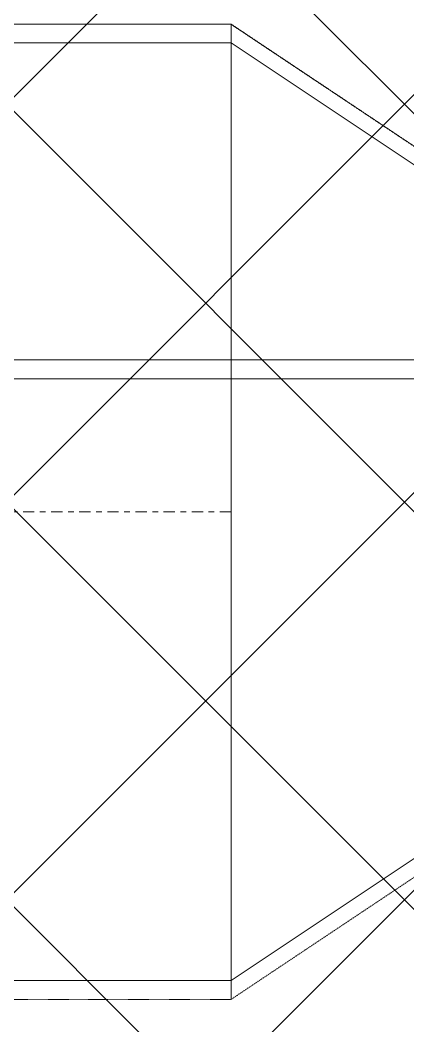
# Model space of a CAD drawing. Header units: inches. Extents: x -83664 to 20107, y -47222 to 19398.
# Drawn here: x -36891 to -36477, y -34867 to -33794 of the extents above; entities that cross this region are included whole.
import ezdxf

# ---------------------------------------------------------------- set-up
doc = ezdxf.new("R2010")
doc.units = ezdxf.units.IN
doc.header["$MEASUREMENT"] = 0
doc.linetypes.add('Center', pattern=[29.999999, 12, -6, 6, -6])
doc.linetypes.add('Hidden 0_50', pattern=[1.0584, 0.5292, -0.5292])
doc.layers.add('A-DETL-GENF', color=7, linetype='Continuous', lineweight=9)
doc.layers.add('M-HVAC-DUCT-CNTR', color=7, linetype='Center', lineweight=9)
doc.layers.add('M-HVAC-DUCT', color=7, linetype='Continuous', lineweight=9, true_color=0xffe97f)

# ---------------------------------------------------------------- blocks, each defined once
blk = doc.blocks.new('M_Rectangular Transition - Length - Standard-V206-FIRST FLOOR AC CONDITIONING LAYOUT - PART A')
at = {"layer": 'M-HVAC-DUCT', "color": 6, "true_color": 0xff00ff}
for p, q in [((0, 250), (375, 500)), ((0, 250), (375, 500)), ((375, -500), (375, 500)), ((375, 500), (375, -500)), ((0, 250), (0, -250)), ((0, -250), (0, 250)), ((0, -250), (375, -500)), ((375, -500), (0, -250))]:
    blk.add_line(p, q, dxfattribs=at)
blk = doc.blocks.new('TEMW-SMBZ-HO-BM-HVAC-00002_rvt-1-FIRST FLOOR AC CONDITIONING LAYOUT - PART A')
at = {"layer": 'M-HVAC-DUCT', "color": 6, "linetype": 'Hidden 0_50', "true_color": 0xff00ff}
for p, q in [((114791, 64573.7), (109790.1, 64573.7)), ((109790.1, 64573.7), (114791, 64573.7)), ((114791, 64573.7), (114791, 63533.7)), ((114791, 63533.7), (114791, 64573.7)), ((115166, 64323.7), (114791, 64573.7)), ((114791, 64573.7), (115166, 64323.7)), ((114791, 64573.7), (114791, 63533.7)), ((114791, 63533.7), (114791, 64573.7)), ((115166, 63783.7), (114791, 63533.7)), ((115166, 63783.7), (114791, 63533.7)), ((109790.1, 63533.7), (114791, 63533.7)), ((109790.1, 63533.7), (114791, 63533.7))]:
    blk.add_line(p, q, dxfattribs=at)
at = {"layer": 'M-HVAC-DUCT', "color": 6, "true_color": 0xff00ff}
for p, q in [((109790.1, 64553.7), (114791, 64553.7)), ((109790.1, 64553.7), (114791, 64553.7)), ((114791, 63553.7), (114791, 64553.7)), ((114791, 64553.7), (114791, 63553.7)), ((114791, 63553.7), (109790.1, 63553.7)), ((109790.1, 63553.7), (114791, 63553.7))]:
    blk.add_line(p, q, dxfattribs=at)
at = {"layer": 'M-HVAC-DUCT', "color": 30, "linetype": 'Hidden 0_50', "true_color": 0xff7f00}
for p, q in [((115905.4, 64215.6), (109156.7, 64215.6)), ((109156.7, 64215.6), (115905.4, 64215.6))]:
    blk.add_line(p, q, dxfattribs=at)
at = {"layer": 'M-HVAC-DUCT', "color": 30, "true_color": 0xff7f00}
blk.add_line((109156.7, 64195.6), (115905.4, 64195.6), dxfattribs=at)
blk.add_line((109156.7, 64195.6), (115905.4, 64195.6), dxfattribs=at)
at = {"layer": 'M-HVAC-DUCT-CNTR', "color": 6, "true_color": 0xff00ff}
blk.add_line((114791, 64053.7), (109790.1, 64053.7), dxfattribs=at)
at = {"layer": 'M-HVAC-DUCT', "color": 6, "linetype": 'Hidden 0_50', "lineweight": 9, "true_color": 0xff00ff, "rotation": 180}
blk.add_blockref('M_Rectangular Transition - Length - Standard-V206-FIRST FLOOR AC CONDITIONING LAYOUT - PART A', (115166, 64053.7), dxfattribs=at)
blk = doc.blocks.new('TEMW-SMBZ-HO-BM-HVAC-00002_rvt-2-FIRST FLOOR AC CONDITIONING LAYOUT - PART A')
at = {"layer": 'M-HVAC-DUCT', "color": 6, "linetype": 'Hidden 0_50', "true_color": 0xff00ff}
for p, q in [((114791, 64573.7), (109790.1, 64573.7)), ((109790.1, 64573.7), (114791, 64573.7)), ((114791, 64573.7), (114791, 63533.7)), ((114791, 63533.7), (114791, 64573.7)), ((115166, 64323.7), (114791, 64573.7)), ((114791, 64573.7), (115166, 64323.7)), ((114791, 64573.7), (114791, 63533.7)), ((114791, 63533.7), (114791, 64573.7)), ((115166, 63783.7), (114791, 63533.7)), ((115166, 63783.7), (114791, 63533.7)), ((109790.1, 63533.7), (114791, 63533.7)), ((109790.1, 63533.7), (114791, 63533.7))]:
    blk.add_line(p, q, dxfattribs=at)
at = {"layer": 'M-HVAC-DUCT', "color": 6, "true_color": 0xff00ff}
for p, q in [((109790.1, 64553.7), (114791, 64553.7)), ((109790.1, 64553.7), (114791, 64553.7)), ((114791, 63553.7), (114791, 64553.7)), ((114791, 64553.7), (114791, 63553.7)), ((114791, 63553.7), (109790.1, 63553.7)), ((109790.1, 63553.7), (114791, 63553.7))]:
    blk.add_line(p, q, dxfattribs=at)
at = {"layer": 'M-HVAC-DUCT', "color": 30, "linetype": 'Hidden 0_50', "true_color": 0xff7f00}
for p, q in [((115905.4, 64215.6), (109156.7, 64215.6)), ((109156.7, 64215.6), (115905.4, 64215.6))]:
    blk.add_line(p, q, dxfattribs=at)
at = {"layer": 'M-HVAC-DUCT', "color": 30, "true_color": 0xff7f00}
blk.add_line((109156.7, 64195.6), (115905.4, 64195.6), dxfattribs=at)
blk.add_line((109156.7, 64195.6), (115905.4, 64195.6), dxfattribs=at)
at = {"layer": 'M-HVAC-DUCT-CNTR', "color": 6, "true_color": 0xff00ff}
blk.add_line((114791, 64053.7), (109790.1, 64053.7), dxfattribs=at)
at = {"layer": 'M-HVAC-DUCT', "color": 6, "linetype": 'Hidden 0_50', "lineweight": 9, "true_color": 0xff00ff, "rotation": 180}
blk.add_blockref('M_Rectangular Transition - Length - Standard-V206-FIRST FLOOR AC CONDITIONING LAYOUT - PART A', (115166, 64053.7), dxfattribs=at)

msp = doc.modelspace()

# ---------------------------------------------------------------- hatches: boundary and pattern name
at = {"layer": 'A-DETL-GENF', "true_color": 0xff0000}
h = msp.add_hatch(dxfattribs=at)
h.set_pattern_fill('FP_59', color=1, style=0, pattern_type=2)
h.set_pattern_definition([(45, (-151456.65, -98372.2), (-212.13203, 212.13203), []), (135, (-151456.65, -98372.2), (-212.13203, -212.13203), [])])
h.paths.add_polyline_path([(-62993, -37189.5), (-27297.3, -37189.5), (-27297.3, -98.4), (-62993, -98.4), (-62993, -33333)])

# ---------------------------------------------------------------- block references
at = {"lineweight": 5}
for name in ['TEMW-SMBZ-HO-BM-HVAC-00002_rvt-1-FIRST FLOOR AC CONDITIONING LAYOUT - PART A', 'TEMW-SMBZ-HO-BM-HVAC-00002_rvt-2-FIRST FLOOR AC CONDITIONING LAYOUT - PART A']:
    msp.add_blockref(name, (-151456.7, -98372.2), dxfattribs=at)

doc.saveas('drawing.dxf')
